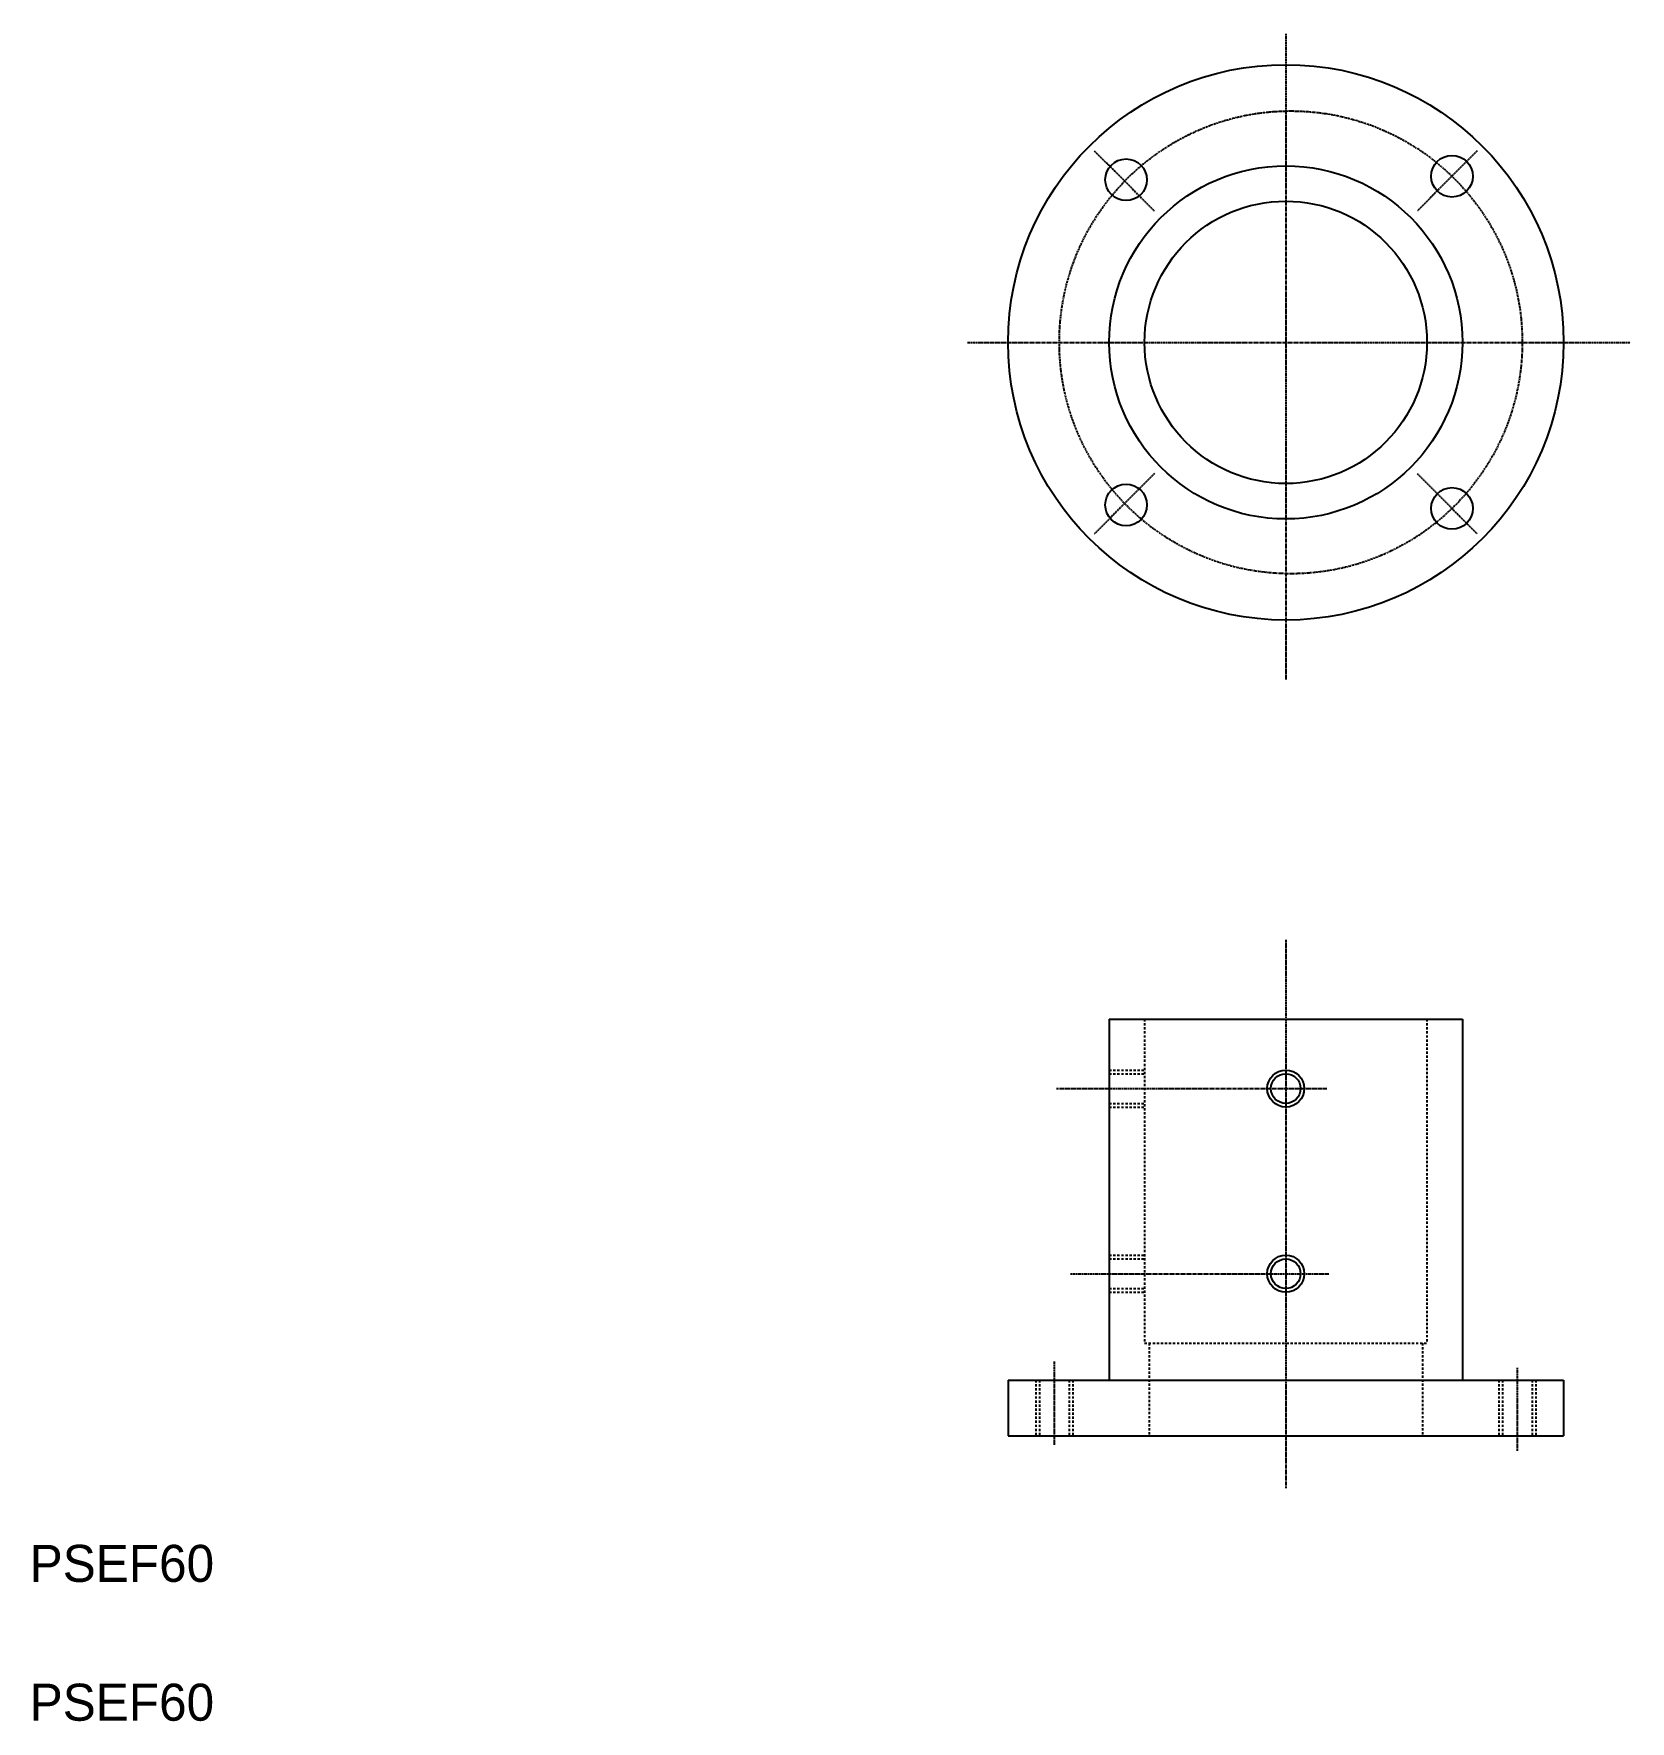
# Model space of a CAD drawing. Extents: x 21 to 366, y 20 to 385.
import ezdxf

# ---------------------------------------------------------------- set-up
doc = ezdxf.new("R2010")
doc.units = 0
doc.header["$LTSCALE"] = 0.25
doc.linetypes.add('CENTER', pattern=[2, 1.25, -0.25, 0.25, -0.25])
doc.linetypes.add('DASHED', pattern=[3.5, 2, -1.5])
doc.layers.get('0').update_dxf_attribs({"linetype": 'CONTINUOUS'})
doc.layers.add('CENTER', color=1, linetype='CENTER')

msp = doc.modelspace()

# ---------------------------------------------------------------- linework, layer by layer
for p, q in [((253.18, 171.59), (329.48, 171.59)), ((321.83, 154.09), (321.83, 154.1)), ((321.83, 136.59), (321.83, 136.59)), ((231.33, 93.59), (351.33, 93.59)), ((231.33, 81.59), (351.33, 81.59))]:
    msp.add_line(p, q)
at = {"color": 7, "linetype": 'CONTINUOUS'}
for p, q in [((253.18, 171.59), (253.18, 93.59)), ((329.48, 171.59), (329.48, 93.59)), ((231.33, 93.59), (231.33, 81.59)), ((351.33, 93.59), (351.33, 81.59))]:
    msp.add_line(p, q, dxfattribs=at)
at = {"color": 3, "linetype": 'DASHED'}
for p, q in [((260.83, 171.59), (260.83, 101.59)), ((321.83, 171.59), (321.83, 101.59)), ((253.18, 160.59), (260.83, 160.59)), ((253.18, 159.79), (260.83, 159.79)), ((253.18, 153.39), (260.83, 153.39)), ((253.18, 152.59), (260.83, 152.59)), ((253.18, 120.59), (260.83, 120.59)), ((253.18, 119.79), (260.83, 119.79)), ((253.18, 113.39), (260.83, 113.39)), ((253.18, 112.59), (260.83, 112.59)), ((260.83, 101.59), (321.83, 101.59)), ((261.83, 101.59), (261.83, 81.59)), ((320.83, 101.59), (320.83, 81.59)), ((237.33, 93.59), (237.33, 81.59)), ((238.13, 93.59), (238.13, 81.59)), ((244.53, 93.59), (244.53, 81.59)), ((245.33, 93.59), (245.33, 81.59)), ((337.33, 93.59), (337.33, 81.59)), ((338.13, 93.59), (338.13, 81.59)), ((344.53, 93.59), (344.53, 81.59)), ((345.33, 93.59), (345.33, 81.59))]:
    msp.add_line(p, q, dxfattribs=at)
for centre, radius in [((291.33, 317.82), 60), ((256.83, 352.95), 4.5), ((327.22, 353.71), 4.5), ((291.33, 317.82), 38.15), ((291.33, 317.82), 30.5), ((256.83, 282.69), 4.5), ((327.22, 281.93), 4.5), ((291.33, 156.59), 3.2), ((291.33, 116.59), 3.2)]:
    msp.add_circle(centre, radius)
at = {"color": 3}
for centre in [(291.33, 156.59), (291.33, 116.59)]:
    msp.add_circle(centre, 4, dxfattribs=at)
at = {"layer": 'CENTER', "color": 1, "linetype": 'CENTER'}
for p, q in [((291.33, 384.5), (291.33, 244.97)), ((249.96, 359.19), (262.98, 346.17)), ((332.7, 359.19), (319.68, 346.17)), ((222.6, 317.82), (365.73, 317.82)), ((262.98, 289.47), (249.96, 276.45)), ((319.68, 289.47), (332.7, 276.45)), ((291.33, 188.71), (291.33, 70.23)), ((241.81, 156.59), (300.18, 156.59)), ((244.81, 116.59), (300.64, 116.59)), ((241.33, 97.59), (241.33, 79.63)), ((341.33, 96.26), (341.33, 78.3))]:
    msp.add_line(p, q, dxfattribs=at)
msp.add_circle((292.41, 317.82), 50, dxfattribs=at)

# ---------------------------------------------------------------- texts
for p in [(20, 50), (20, 20)]:
    msp.add_text('PSEF60', height=8).set_placement(p)

doc.saveas('drawing.dxf')
